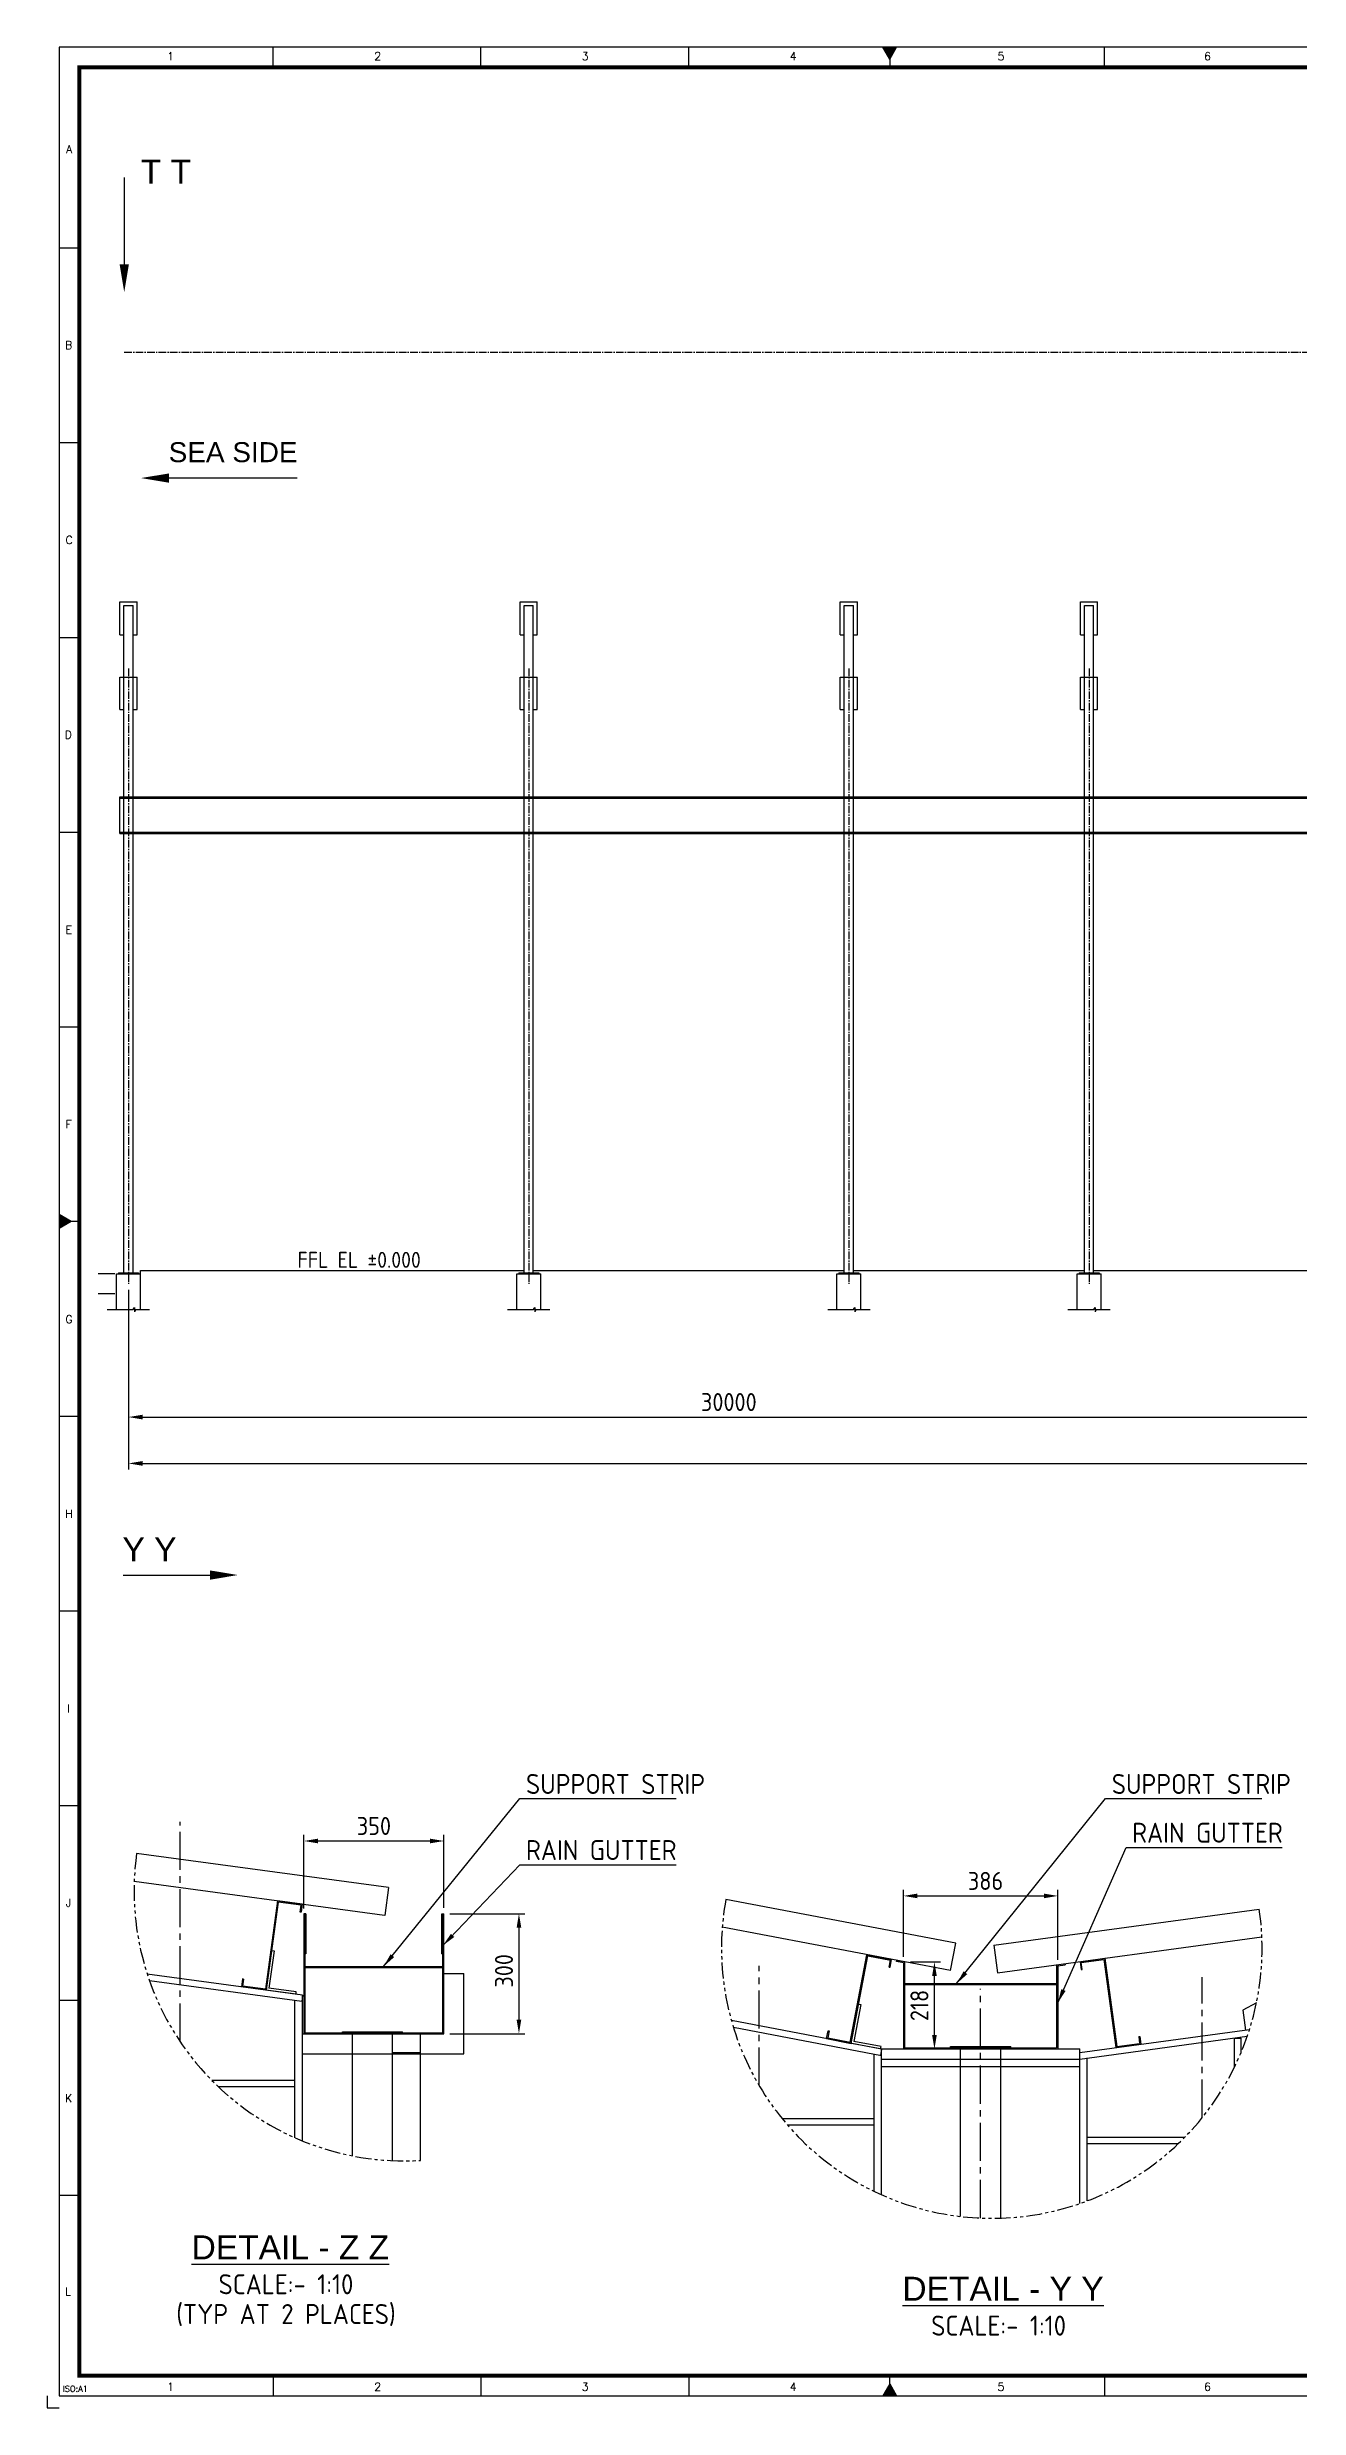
# Model space of a CAD drawing. Header units: millimetres. Extents: x -1055 to 11244, y -20673 to 2560.
# Drawn here: x -83 to 230, y 1967 to 2557 of the extents above; entities that cross this region are included whole.
import ezdxf
from ezdxf.enums import TextEntityAlignment as Align

# ---------------------------------------------------------------- set-up
doc = ezdxf.new("R2010")
doc.units = ezdxf.units.MM
doc.linetypes.add('CENTER2', pattern=[28.575, 19.05, -3.175, 3.175, -3.175])
doc.linetypes.add('PHANTOM2', pattern=[31.75, 15.875, -3.175, 3.175, -3.175, 3.175, -3.175])
doc.layers.add('BORDER', color=6, linetype='Continuous')
doc.styles.add('ACISOTS', font='isocp.shx')
doc.styles.add('ROMANS', font='romans.shx', dxfattribs={"width": 0.8})
doc.styles.get("Standard").update_dxf_attribs({"font": 'arial.ttf'})
doc.dimstyles.new('ISO-25', dxfattribs={"dimtxt": 4, "dimasz": 3.5, "dimexe": 1.5, "dimexo": 1.5, "dimgap": 1.5, "dimtad": 1, "dimtxsty": 'Standard', "dimcen": 0, "dimadec": 0, "dimazin": 0, "dimtfac": 1, "dimtmove": 0, "dimatfit": 3, "dimfxl": 1, "dimarcsym": 0})

# ---------------------------------------------------------------- blocks, each defined once
blk = doc.blocks.new('*D27769')
at = {"color": 0, "lineweight": -2}
for p, q in [((-62.69, 2246.49), (-62.69, 2213.18)), ((237.31, 2246.49), (237.31, 2213.18)), ((-59.19, 2214.68), (233.81, 2214.68))]:
    blk.add_line(p, q, dxfattribs=at)
at = {"color": 0}
for points in [[(-59.19, 2215.26), (-59.19, 2214.09), (-62.69, 2214.68)], [(233.81, 2214.09), (233.81, 2215.26), (237.31, 2214.68)]]:
    blk.add_solid(points, dxfattribs=at)
at = {"layer": 'Defpoints', "color": 0}
for p in [(-62.69, 2247.99), (237.31, 2247.99), (237.31, 2214.68)]:
    blk.add_point(p, dxfattribs=at)
at = {"color": 0, "insert": (87.31, 2218.43), "char_height": 4.5, "attachment_point": 5, "style": 'ACISOTS'}
blk.add_mtext('30000', dxfattribs=at)
blk = doc.blocks.new('*D27770')
at = {"color": 0, "lineweight": -2}
for p, q in [((-62.69, 2246.49), (-62.69, 2201.59)), ((737.31, 2246.49), (737.31, 2201.59)), ((-59.19, 2203.09), (733.81, 2203.09))]:
    blk.add_line(p, q, dxfattribs=at)
at = {"color": 0}
for points in [[(-59.19, 2203.67), (-59.19, 2202.51), (-62.69, 2203.09)], [(733.81, 2202.51), (733.81, 2203.67), (737.31, 2203.09)]]:
    blk.add_solid(points, dxfattribs=at)
at = {"layer": 'Defpoints', "color": 0}
for p in [(-62.69, 2247.99), (737.31, 2247.99), (737.31, 2203.09)]:
    blk.add_point(p, dxfattribs=at)
at = {"color": 0, "insert": (337.31, 2206.84), "char_height": 4.5, "attachment_point": 5, "style": 'ACISOTS'}
blk.add_mtext('80000', dxfattribs=at)
blk = doc.blocks.new('A$7E96AC101B69')
blk.add_line((0, 1.17), (21.66, 1.17))
blk.add_solid([(21.66, 0), (21.66, 2.33), (28.66, 1.17)])
blk = doc.blocks.new('A$7E96AD131B215')
blk.add_line((0, 1.17), (31.98, 1.17))
blk.add_solid([(31.98, 0), (31.98, 2.33), (38.98, 1.17)])
blk = doc.blocks.new('A1B')
at = {"layer": 'BORDER', "color": 1}
for p, q in [((56.44, 585), (56.44, 590)), ((56.44, 585), (56.44, 590)), ((108.38, 585), (108.38, 590)), ((108.38, 585), (108.38, 590)), ((160.31, 585), (160.31, 590)), ((160.31, 585), (160.31, 590)), ((264.19, 585), (264.19, 590)), ((3, 539.83), (8, 539.83)), ((3, 491.17), (8, 491.17)), ((3, 442.5), (8, 442.5)), ((3, 393.84), (8, 393.84)), ((3, 345.17), (8, 345.17)), ((3, 247.84), (8, 247.84)), ((3, 199.17), (8, 199.17)), ((3, 150.51), (8, 150.51)), ((3, 101.84), (8, 101.84)), ((3, 53.17), (8, 53.17)), ((56.44, 8), (56.44, 3)), ((108.38, 8), (108.38, 3)), ((160.31, 8), (160.31, 3)), ((264.19, 8), (264.19, 3))]:
    blk.add_line(p, q, dxfattribs=at)
at = {"layer": 'BORDER'}
for p, q in [((210.5, 587), (208.77, 590)), ((210.5, 590), (210.5, 585)), ((210.5, 587), (212.23, 590)), ((210.5, 588), (210.5, 585)), ((210.5, 588), (210.5, 585)), ((6, 296.5), (3, 298.23)), ((8, 296.5), (3, 296.5)), ((6, 296.5), (3, 294.77)), ((210.5, 6), (208.77, 3)), ((210.5, 5), (210.5, 8)), ((210.5, 5), (210.5, 8)), ((210.5, 3), (210.5, 8)), ((210.5, 6), (212.23, 3))]:
    blk.add_line(p, q, dxfattribs=at)
blk.add_lwpolyline([(837, 3), (837, 590), (3, 590), (3, 3)], close=True, dxfattribs=at)
at = {"layer": 'BORDER', "const_width": 1}
blk.add_lwpolyline([(8, 8), (832, 8), (832, 585), (8, 585)], close=True, dxfattribs=at)
at = {"layer": 'BORDER', "color": 1}
blk.add_lwpolyline([(0, 3), (0, 0), (3, 0)], dxfattribs=at)
at = {"layer": 'BORDER'}
for points in [[(212.23, 590), (208.77, 590), (210.5, 587)], [(3, 298.23), (3, 294.77), (6, 296.5)], [(212.23, 3), (208.77, 3), (210.5, 6)]]:
    blk.add_solid(points, dxfattribs=at)
at = {"layer": 'BORDER', "color": 1, "style": 'ROMANS'}
for s, height, p in [('1', 2, (30.81, 586.75)), ('2', 2, (82.56, 586.75)), ('3', 2, (134.41, 586.75)), ('4', 2, (186.37, 586.75)), ('5', 2, (238.32, 586.75)), ('6', 2, (289.89, 586.75)), ('A', 2, (5.48, 563.52)), ('B', 2, (5.35, 514.55)), ('C', 2, (5.49, 465.84)), ('D', 2, (5.25, 417.17)), ('E', 2, (5.39, 368.4)), ('F', 2, (5.34, 319.81)), ('G', 2, (5.44, 271.07)), ('H', 2, (5.43, 222.46)), ('I', 2, (5.31, 173.82)), ('J', 2, (5.33, 125.23)), ('K', 2, (5.38, 76.36)), ('L', 2, (5.2, 28.07)), ('1', 2, (30.81, 4.25)), ('2', 2, (82.56, 4.25)), ('3', 2, (134.41, 4.25)), ('4', 2, (186.37, 4.25)), ('5', 2, (238.32, 4.25)), ('6', 2, (289.89, 4.25)), ('ISO:A1', 1.5, (7.03, 4))]:
    blk.add_text(s, height=height, dxfattribs=at).set_placement(p, align=Align.CENTER)
blk = doc.blocks.new('A$7E962F10107A')
for p, q in [((60, 2.5), (60, 225)), ((60, 225), (122.5, 225)), ((62.5, 0), (62.5, 222.5)), ((62.5, 222.5), (120, 222.5)), ((120, 205), (120, 222.5)), ((120, 205), (122.5, 205)), ((122.5, 205), (122.5, 225)), ((0, 0), (0, 20)), ((0, 20), (2.5, 20)), ((0, 0), (62.5, 0)), ((2.5, 20), (2.5, 2.5)), ((2.5, 2.5), (60, 2.5))]:
    blk.add_line(p, q)
blk = doc.blocks.new('A$7E964C333BE')
for p, q in [((0, 0), (0, 1.5)), ((0, 1.5), (2, 1.5)), ((2, 1.38), (0.12, 1.38)), ((0.12, 0), (0.12, 1.38)), ((2, 1.5), (2, 1.38)), ((0, 0), (0.12, 0))]:
    blk.add_line(p, q)
blk = doc.blocks.new('*D28841')
at = {"color": 0, "lineweight": -2}
for p, q in [((17.63, 2090.55), (36.37, 2090.55)), ((34.87, 2087.05), (34.87, 2064.04)), ((17.63, 2060.54), (36.37, 2060.54))]:
    blk.add_line(p, q, dxfattribs=at)
at = {"color": 0}
for points in [[(35.45, 2087.05), (34.29, 2087.05), (34.87, 2090.55)], [(34.29, 2064.04), (35.45, 2064.04), (34.87, 2060.54)]]:
    blk.add_solid(points, dxfattribs=at)
at = {"layer": 'Defpoints', "color": 0}
for p in [(16.13, 2090.55), (16.13, 2060.54), (34.87, 2060.54)]:
    blk.add_point(p, dxfattribs=at)
at = {"color": 0, "insert": (31.12, 2076.27), "char_height": 4.5, "attachment_point": 5, "rotation": 90, "style": 'ACISOTS'}
blk.add_mtext('300', dxfattribs=at)
blk = doc.blocks.new('*D28842')
at = {"color": 0, "lineweight": -2}
for p, q in [((-18.87, 2091.87), (-18.87, 2110.22)), ((-15.37, 2108.72), (12.63, 2108.72)), ((16.13, 2092.05), (16.13, 2110.22))]:
    blk.add_line(p, q, dxfattribs=at)
at = {"color": 0}
for points in [[(-15.37, 2109.3), (-15.37, 2108.14), (-18.87, 2108.72)], [(12.63, 2108.14), (12.63, 2109.3), (16.13, 2108.72)]]:
    blk.add_solid(points, dxfattribs=at)
at = {"layer": 'Defpoints', "color": 0}
for p in [(16.13, 2108.72), (-18.87, 2090.37), (16.13, 2090.55)]:
    blk.add_point(p, dxfattribs=at)
at = {"color": 0, "insert": (-1.37, 2112.47), "char_height": 4.5, "attachment_point": 5, "style": 'ACISOTS'}
blk.add_mtext('350', dxfattribs=at)
blk = doc.blocks.new('*D28843')
at = {"color": 0, "lineweight": -2}
for p, q in [((130.94, 2079.76), (130.94, 2096.49)), ((134.44, 2094.99), (166.02, 2094.99)), ((169.52, 2079.05), (169.52, 2096.49))]:
    blk.add_line(p, q, dxfattribs=at)
at = {"color": 0}
for points in [[(134.44, 2095.58), (134.44, 2094.41), (130.94, 2094.99)], [(166.02, 2094.41), (166.02, 2095.58), (169.52, 2094.99)]]:
    blk.add_solid(points, dxfattribs=at)
at = {"layer": 'Defpoints', "color": 0}
for p in [(169.52, 2094.99), (130.94, 2078.26), (169.52, 2077.55)]:
    blk.add_point(p, dxfattribs=at)
at = {"color": 0, "insert": (151.45, 2098.74), "char_height": 4.5, "attachment_point": 5, "style": 'ACISOTS'}
blk.add_mtext('386', dxfattribs=at)
blk = doc.blocks.new('*D28844')
at = {"color": 0, "lineweight": -2}
for p, q in [((132.74, 2078.5), (140.18, 2078.5)), ((138.68, 2060.24), (138.68, 2075)), ((132.44, 2056.74), (140.18, 2056.74))]:
    blk.add_line(p, q, dxfattribs=at)
at = {"color": 0}
for points in [[(139.27, 2075), (138.1, 2075), (138.68, 2078.5)], [(138.1, 2060.24), (139.27, 2060.24), (138.68, 2056.74)]]:
    blk.add_solid(points, dxfattribs=at)
at = {"layer": 'Defpoints', "color": 0}
for p in [(131.24, 2078.5), (138.68, 2078.5), (130.94, 2056.74)]:
    blk.add_point(p, dxfattribs=at)
at = {"color": 0, "insert": (134.93, 2067.62), "char_height": 4.5, "attachment_point": 5, "rotation": 90, "style": 'ACISOTS'}
blk.add_mtext('218', dxfattribs=at)
blk = doc.blocks.new('A$7E9AD11343840')
for p, q in [((2.29, 0.53), (2.29, 9.5)), ((8.29, 0.53), (8.29, 9.5)), ((0, 0.53), (6.46, 0.53)), ((6.46, 0.53), (6.79, 1.06)), ((6.79, 1.06), (6.79, 0)), ((7.11, 0.53), (6.79, 0)), ((7.11, 0.53), (10.57, 0.53))]:
    blk.add_line(p, q)

msp = doc.modelspace()

# ---------------------------------------------------------------- linework, layer by layer
at = {"color": 3, "linetype": 'CENTER2', "ltscale": 0.1}
for p, q in [((-63.750777, 2480.828883), (735.323487, 2480.828883)), ((-62.694166, 2401.776548), (-62.694166, 2247.99247)), ((37.305834, 2401.776548), (37.305834, 2247.99247)), ((117.305834, 2401.776548), (117.305834, 2247.99247)), ((177.305834, 2401.776548), (177.305834, 2247.99247))]:
    msp.add_line(p, q, dxfattribs=at)
for p, q in [((-64.834166, 2418.441891), (-60.554166, 2418.441891)), ((-64.834166, 2410.162833), (-64.834166, 2418.441891)), ((-63.834166, 2250.74247), (-63.834166, 2417.485787)), ((-63.834166, 2417.485787), (-61.554166, 2417.485787)), ((-61.554166, 2250.74247), (-61.554166, 2417.485787)), ((-60.554166, 2410.162833), (-60.554166, 2418.441891)), ((35.165834, 2418.441891), (39.445834, 2418.441891)), ((35.165834, 2410.162833), (35.165834, 2418.441891)), ((36.165834, 2250.74247), (36.165834, 2417.485787)), ((36.165834, 2417.485787), (38.445834, 2417.485787)), ((38.445834, 2250.74247), (38.445834, 2417.485787)), ((39.445834, 2410.162833), (39.445834, 2418.441891)), ((115.165834, 2418.441891), (119.445834, 2418.441891)), ((115.165834, 2410.162833), (115.165834, 2418.441891)), ((116.165834, 2250.74247), (116.165834, 2417.485787)), ((116.165834, 2417.485787), (118.445834, 2417.485787)), ((118.445834, 2250.74247), (118.445834, 2417.485787)), ((119.445834, 2410.162833), (119.445834, 2418.441891)), ((175.165834, 2418.441891), (179.445834, 2418.441891)), ((175.165834, 2410.162833), (175.165834, 2418.441891)), ((176.165834, 2250.74247), (176.165834, 2417.485787)), ((176.165834, 2417.485787), (178.445834, 2417.485787)), ((178.445834, 2250.74247), (178.445834, 2417.485787)), ((179.445834, 2410.162833), (179.445834, 2418.441891)), ((-64.834166, 2410.162833), (-63.834166, 2410.162833)), ((-61.554166, 2410.162833), (-60.554166, 2410.162833)), ((35.165834, 2410.162833), (36.165834, 2410.162833)), ((38.445834, 2410.162833), (39.445834, 2410.162833)), ((115.165834, 2410.162833), (116.165834, 2410.162833)), ((118.445834, 2410.162833), (119.445834, 2410.162833)), ((175.165834, 2410.162833), (176.165834, 2410.162833)), ((178.445834, 2410.162833), (179.445834, 2410.162833)), ((-64.834166, 2399.620798), (-60.554166, 2399.620798)), ((-64.834166, 2391.500484), (-64.834166, 2399.620798)), ((-60.554166, 2391.500484), (-60.554166, 2399.620798)), ((35.165834, 2399.620798), (39.445834, 2399.620798)), ((35.165834, 2391.500484), (35.165834, 2399.620798)), ((39.445834, 2391.500484), (39.445834, 2399.620798)), ((115.165834, 2399.620798), (119.445834, 2399.620798)), ((115.165834, 2391.500484), (115.165834, 2399.620798)), ((119.445834, 2391.500484), (119.445834, 2399.620798)), ((175.165834, 2399.620798), (179.445834, 2399.620798)), ((175.165834, 2391.500484), (175.165834, 2399.620798)), ((179.445834, 2391.500484), (179.445834, 2399.620798)), ((-64.834166, 2391.500484), (-63.834166, 2391.500484)), ((-61.554166, 2391.500484), (-60.554166, 2391.500484)), ((35.165834, 2391.500484), (36.165834, 2391.500484)), ((38.445834, 2391.500484), (39.445834, 2391.500484)), ((115.165834, 2391.500484), (116.165834, 2391.500484)), ((118.445834, 2391.500484), (119.445834, 2391.500484)), ((175.165834, 2391.500484), (176.165834, 2391.500484)), ((178.445834, 2391.500484), (179.445834, 2391.500484)), ((-64.834166, 2369.70247), (235.165834, 2369.70247)), ((-64.834166, 2360.49247), (-64.834166, 2369.70247)), ((-64.834166, 2369.33647), (235.165834, 2369.33647)), ((-64.834166, 2360.85847), (235.165834, 2360.85847)), ((-64.834166, 2360.49247), (235.165834, 2360.49247)), ((-66.141107, 2250.49247), (-70.302659, 2250.49247)), ((-65.694166, 2250.49247), (-59.694166, 2250.49247)), ((-65.194166, 2250.74247), (-65.194166, 2250.49247)), ((-65.194166, 2250.74247), (-60.194166, 2250.74247)), ((-65.194166, 2250.74247), (-65.194166, 2250.49247)), ((-65.194166, 2250.74247), (-60.194166, 2250.74247)), ((-65.194166, 2250.49247), (-60.194166, 2250.49247)), ((-63.834166, 2250.74247), (-63.834166, 2253.406519)), ((-61.554166, 2250.74247), (-61.554166, 2253.307692)), ((-60.194166, 2250.74247), (-60.194166, 2250.49247)), ((-60.194166, 2250.74247), (-60.194166, 2250.49247)), ((-59.694166, 2251.29247), (36.165834, 2251.29247)), ((-59.694166, 2250.49247), (-59.694166, 2251.29247)), ((34.305834, 2250.49247), (40.305834, 2250.49247)), ((34.805834, 2250.74247), (34.805834, 2250.49247)), ((34.805834, 2250.74247), (39.805834, 2250.74247)), ((34.805834, 2250.74247), (34.805834, 2250.49247)), ((34.805834, 2250.74247), (39.805834, 2250.74247)), ((36.165834, 2250.74247), (36.165834, 2253.406519)), ((38.445834, 2250.74247), (38.445834, 2253.307692)), ((38.445834, 2251.29247), (116.165834, 2251.29247)), ((39.805834, 2250.74247), (39.805834, 2250.49247)), ((39.805834, 2250.74247), (39.805834, 2250.49247)), ((114.305834, 2250.49247), (120.305834, 2250.49247)), ((114.805834, 2250.74247), (114.805834, 2250.49247)), ((114.805834, 2250.74247), (119.805834, 2250.74247)), ((114.805834, 2250.74247), (114.805834, 2250.49247)), ((114.805834, 2250.74247), (119.805834, 2250.74247)), ((114.805834, 2250.49247), (119.805834, 2250.49247)), ((114.805834, 2250.49247), (119.805834, 2250.49247)), ((116.165834, 2250.74247), (116.165834, 2253.406519)), ((118.445834, 2250.74247), (118.445834, 2253.307692)), ((118.445834, 2251.29247), (176.165834, 2251.29247)), ((119.805834, 2250.74247), (119.805834, 2250.49247)), ((119.805834, 2250.74247), (119.805834, 2250.49247)), ((174.305834, 2250.49247), (180.305834, 2250.49247)), ((174.805834, 2250.74247), (174.805834, 2250.49247)), ((174.805834, 2250.74247), (179.805834, 2250.74247)), ((174.805834, 2250.74247), (174.805834, 2250.49247)), ((174.805834, 2250.74247), (179.805834, 2250.74247)), ((174.805834, 2250.49247), (179.805834, 2250.49247)), ((174.805834, 2250.49247), (179.805834, 2250.49247)), ((176.165834, 2250.74247), (176.165834, 2253.406519)), ((178.445834, 2250.74247), (178.445834, 2253.307692)), ((178.445834, 2251.29247), (236.165834, 2251.29247)), ((179.805834, 2250.74247), (179.805834, 2250.49247)), ((179.805834, 2250.74247), (179.805834, 2250.49247)), ((-66.141107, 2245.49247), (-70.302659, 2245.49247)), ((2.243058, 2097.058669), (-60.65947, 2105.615556)), ((1.29951, 2090.122552), (-61.264045, 2098.633328)), ((2.243058, 2097.058669), (1.347327, 2090.116215)), ((-25.6719, 2091.744003), (-25.705599, 2091.496285)), ((-18.872761, 2090.550763), (-18.872761, 2060.53508)), ((-18.372761, 2090.550763), (-18.872761, 2090.550763)), ((-18.622761, 2090.366786), (-18.622761, 2060.78508)), ((-18.372761, 2090.550763), (-18.372761, 2080.550763)), ((15.629198, 2090.550763), (16.129198, 2090.550763)), ((15.629198, 2080.550763), (15.629198, 2090.550763)), ((15.879198, 2060.78508), (15.879198, 2090.300763)), ((16.129198, 2060.53508), (16.129198, 2090.550763)), ((153.53138, 2082.693201), (219.840992, 2091.714499)), ((154.427113, 2075.750735), (220.491825, 2084.738998)), ((-18.372761, 2080.550763), (-18.622761, 2080.550763)), ((-18.622761, 2077.346643), (15.879198, 2077.346643)), ((-18.622761, 2077.096643), (15.879198, 2077.096643)), ((15.629198, 2080.550763), (15.879198, 2080.550763)), ((131.242553, 2078.502561), (129.194302, 2078.892571)), ((129.194302, 2078.592571), (129.249427, 2078.882074)), ((130.942553, 2078.259685), (129.194302, 2078.592571)), ((130.942553, 2078.259685), (130.942553, 2056.742925)), ((131.242553, 2078.502561), (131.242553, 2057.042925)), ((153.53138, 2082.693201), (154.427113, 2075.750735)), ((169.219967, 2077.763338), (169.219967, 2057.042925)), ((169.519967, 2077.551851), (171.307455, 2077.795043)), ((169.519967, 2077.551851), (169.519967, 2056.742925)), ((171.273752, 2078.042761), (171.307455, 2077.795043)), ((-19.202442, 2070.184099), (-58.007672, 2075.463644)), ((-19.418138, 2068.598705), (-57.433576, 2073.770797)), ((16.129198, 2075.642921), (21.129198, 2075.642921)), ((21.129198, 2055.53508), (21.129198, 2075.642921)), ((131.242553, 2073.075123), (169.219967, 2073.075123)), ((131.242553, 2072.825123), (169.219967, 2072.825123)), ((-21.107442, 2034.549849), (-21.107442, 2068.828539)), ((-19.202442, 2070.184099), (-19.418138, 2068.598705)), ((-19.202442, 2033.741127), (-19.202442, 2070.184099)), ((219.15397, 2068.304938), (215.69678, 2066.425398)), ((215.69678, 2066.425398), (216.370832, 2061.471041)), ((-19.202442, 2060.53508), (16.129198, 2060.53508)), ((-18.622761, 2060.78508), (15.879198, 2060.78508)), ((-9.202442, 2061.03508), (5.797558, 2061.03508)), ((-9.202442, 2060.78508), (-9.202442, 2061.03508)), ((-6.702442, 2030.018594), (-6.702442, 2060.53508)), ((3.297558, 2028.831959), (3.297558, 2060.53508)), ((5.797558, 2060.78508), (5.797558, 2061.03508)), ((10.297558, 2028.890464), (10.297558, 2060.53508)), ((174.97426, 2055.838938), (217.410693, 2061.612517)), ((174.97426, 2054.224198), (216.851837, 2059.921743)), ((213.60126, 2059.479494), (213.60126, 2052.124736)), ((213.60126, 2059.479494), (215.20126, 2059.479494)), ((215.20126, 2059.479494), (215.20126, 2055.621801)), ((-19.202442, 2055.53508), (21.129198, 2055.53508)), ((10.297558, 2055.757465), (3.297558, 2055.757465)), ((123.58326, 2021.171202), (123.58326, 2055.427976)), ((125.48826, 2056.69399), (125.18898, 2055.122229)), ((125.48826, 2056.742925), (174.97426, 2056.742925)), ((125.48826, 2020.285315), (125.48826, 2056.742925)), ((125.48826, 2054.224198), (174.97426, 2054.224198)), ((131.242553, 2057.042925), (169.219967, 2057.042925)), ((142.73126, 2057.342925), (157.73126, 2057.342925)), ((142.73126, 2057.092925), (142.73126, 2057.342925)), ((145.23126, 2014.872506), (145.23126, 2056.842925)), ((155.23126, 2014.459444), (155.23126, 2056.842925)), ((157.73126, 2057.092925), (157.73126, 2057.342925)), ((174.97426, 2018.093926), (174.97426, 2056.742925)), ((176.87926, 2018.781147), (176.87926, 2054.483378)), ((-41.908535, 2048.93848), (-21.107442, 2048.93848)), ((-40.280157, 2047.33848), (-21.107442, 2047.33848)), ((125.48826, 2052.319198), (174.97426, 2052.319198)), ((100.613269, 2039.347981), (123.50126, 2039.347981)), ((100.613269, 2039.347981), (123.50126, 2039.347981)), ((101.956122, 2037.747981), (123.50126, 2037.747981)), ((101.956122, 2037.747981), (123.50126, 2037.747981)), ((201.153366, 2034.593319), (176.87926, 2034.593319)), ((199.524988, 2032.993319), (176.87926, 2032.993319))]:
    msp.add_line(p, q)
at = {"color": 3, "linetype": 'CENTER2', "ltscale": 0.5}
for p, q in [((-49.809442, 2058.616179), (-49.809442, 2113.493071)), ((94.88126, 2047.576051), (94.88126, 2077.521896)), ((150.23126, 2014.480165), (150.23126, 2071.742925)), ((205.58126, 2039.561099), (205.58126, 2074.684912))]:
    msp.add_line(p, q, dxfattribs=at)
at = {"color": 2}
for p, q in [((144.000156, 2083.199142), (86.578812, 2094.132792)), ((142.690804, 2076.32269), (85.674831, 2087.179153)), ((142.690804, 2076.32269), (144.000156, 2083.199142)), ((125.48826, 2056.69399), (87.948805, 2063.841911)), ((125.48826, 2055.065243), (88.454009, 2062.116968))]:
    msp.add_line(p, q, dxfattribs=at)
at = {"color": 6, "linetype": 'PHANTOM2', "ltscale": 0.25}
for centre, start, end in [((6.233868, 2096.30612), 172.077128227, 273.449508756), ((153.010963, 2081.960959), 169.617312389, 8.303436303)]:
    msp.add_arc(centre, 67.538021, start, end, dxfattribs=at)

# ---------------------------------------------------------------- block references
for name, p in [('A1B', (-82.996581, 1967.056595)), ('A$7E9AD11343840', (-67.981663, 2240.991416)), ('A$7E9AD11343840', (32.018337, 2240.991416)), ('A$7E9AD11343840', (112.018337, 2240.991416)), ('A$7E9AD11343840', (172.018337, 2240.991416)), ('A$7E96AC101B69', (-64.017344, 2174.022558))]:
    msp.add_blockref(name, p)
at = {"rotation": 270}
msp.add_blockref('A$7E96AC101B69', (-64.917443, 2524.490379), dxfattribs=at)
at = {"xscale": -1}
msp.add_blockref('A$7E96AD131B215', (-20.581086, 2448.199376), dxfattribs=at)
for name, p, xscale, yscale, zscale, rotation in [('A$7E962F10107A', (-19.289627, 2092.903247), 0.09999999999999998, 0.1, 0.1, 172.2523412440279), ('A$7E964C333BE', (-20.836555, 2070.406424), 4.999999999999999, 5, 5, 82.25234124410447), ('A$7E962F10107A', (111.723943, 2059.314866), 0.1, 0.1, 0.1, 349.2193117006685), ('A$7E962F10107A', (175.061446, 2078.558085), -0.1000000000000001, 0.1, 0.1, 187.7476587559721), ('A$7E964C333BE', (125.23126, 2056.742925), 4.999999999999981, 5, 5, 79.21931170053905)]:
    msp.add_blockref(name, p, dxfattribs=dict(xscale=xscale, yscale=yscale, zscale=zscale, rotation=rotation))

# ---------------------------------------------------------------- texts
at = {"color": 130}
for s, height, p in [('T T', 6, (-59.624257, 2525.988759)), ('SEA SIDE', 5, (-52.660572, 2455.842978)), ('Y Y', 6, (-64.199102, 2181.605746))]:
    msp.add_text(s, height=height, dxfattribs=at).set_placement(p, align=Align.MIDDLE_LEFT)
at = {"insert": (10.350642, 2251.973275), "char_height": 4, "attachment_point": 9, "style": 'ACISOTS'}
msp.add_mtext('FFL EL %%P0.000', dxfattribs=at)
at = {"color": 3, "char_height": 5, "width": 45.95477595, "attachment_point": 7, "style": 'ACISOTS'}
for s, insert in [('SUPPORT STRIP', (36.62877, 2120.465864)), ('SUPPORT STRIP', (182.993829, 2120.465864)), ('RAIN GUTTER', (188.097407, 2108.275066)), ('RAIN GUTTER', (36.62877, 2103.938029))]:
    msp.add_mtext(s, dxfattribs=dict(at, insert=insert))
at = {"color": 3, "char_height": 6, "attachment_point": 5}
for s, insert in [('{\\LDETAIL - Z Z}', (-22.244934, 2007.153048)), ('{\\LDETAIL - Y Y}', (155.821313, 1996.80826))]:
    msp.add_mtext(s, dxfattribs=dict(at, insert=insert))
at = {"color": 3, "char_height": 5, "attachment_point": 5, "style": 'ACISOTS'}
for s, insert in [('SCALE:- 1:10', (-23.342717, 1997.928466)), ('(TYP AT 2 PLACES)', (-23.342717, 1990.242163)), ('SCALE:- 1:10', (154.72353, 1987.583678))]:
    msp.add_mtext(s, dxfattribs=dict(at, insert=insert))

# ---------------------------------------------------------------- dimensions: what is measured, and where the dimension line sits
dim = msp.add_linear_dim(base=(237.305834, 2214.677644), p1=(-62.694166, 2247.99247), p2=(237.305834, 2247.99247), dimstyle='ISO-25', override={"dimtxt": 4.5, "dimdec": 0, "dimlfac": 100, "dimtxsty": 'ACISOTS'})
dim.commit()
dim.dimension.update_dxf_attribs({"geometry": '*D27769', "text_midpoint": (87.305834, 2218.427644)})
dim = msp.add_linear_dim(base=(737.305834, 2203.090027), p1=(-62.694166, 2247.99247), p2=(737.305834, 2247.99247), dimstyle='ISO-25', override={"dimtxt": 4.5, "dimdec": 0, "dimlfac": 100, "dimtxsty": 'ACISOTS'})
dim.commit()
dim.dimension.update_dxf_attribs({"geometry": '*D27770', "text_midpoint": (337.305834, 2203.090027), "dimtype": 160})
at = {"color": 3}
for base, p1, p2, picture, middle in [((16.129198, 2108.719887), (-18.872761, 2090.366786), (16.129198, 2090.550763), '*D28842', (-1.371782, 2108.719887)), ((169.519967, 2094.993239), (130.942553, 2078.259685), (169.519967, 2077.551851), '*D28843', (151.45353, 2094.993239))]:
    dim = msp.add_linear_dim(base=base, p1=p1, p2=p2, dimstyle='ISO-25', override={"dimtxt": 4.5, "dimdec": 0, "dimlfac": 10, "dimtxsty": 'ACISOTS'}, dxfattribs=at)
    dim.commit()
    dim.dimension.update_dxf_attribs({"geometry": picture, "text_midpoint": middle, "dimtype": 160})
for base, p1, p2, picture, middle in [((34.870687, 2060.53508), (16.129198, 2090.550763), (16.129198, 2060.53508), '*D28841', (34.870687, 2076.270219)), ((138.683313, 2078.502561), (130.942553, 2056.742925), (131.242553, 2078.502561), '*D28844', (138.683313, 2067.622743))]:
    dim = msp.add_linear_dim(base=base, p1=p1, p2=p2, angle=90, dimstyle='ISO-25', override={"dimtxt": 4.5, "dimdec": 0, "dimlfac": 10, "dimtxsty": 'ACISOTS'}, dxfattribs=at)
    dim.commit()
    dim.dimension.update_dxf_attribs({"geometry": picture, "text_midpoint": middle, "dimtype": 160})

# ---------------------------------------------------------------- leaders
for points in [[(1.036253, 2077.346643), (35.09634, 2119.311676), (74.109329, 2119.311676)], [(144.235912, 2073.075123), (181.461398, 2119.311676), (220.474388, 2119.311676)], [(169.519967, 2068.285329), (186.564977, 2107.120877), (225.577966, 2107.120877)], [(15.879198, 2082.602614), (35.09634, 2102.78384), (74.109329, 2102.78384)]]:
    msp.add_leader(points, dimstyle='ISO-25', override={"dimtxt": 4.5}, dxfattribs=at)

doc.saveas('drawing.dxf')
